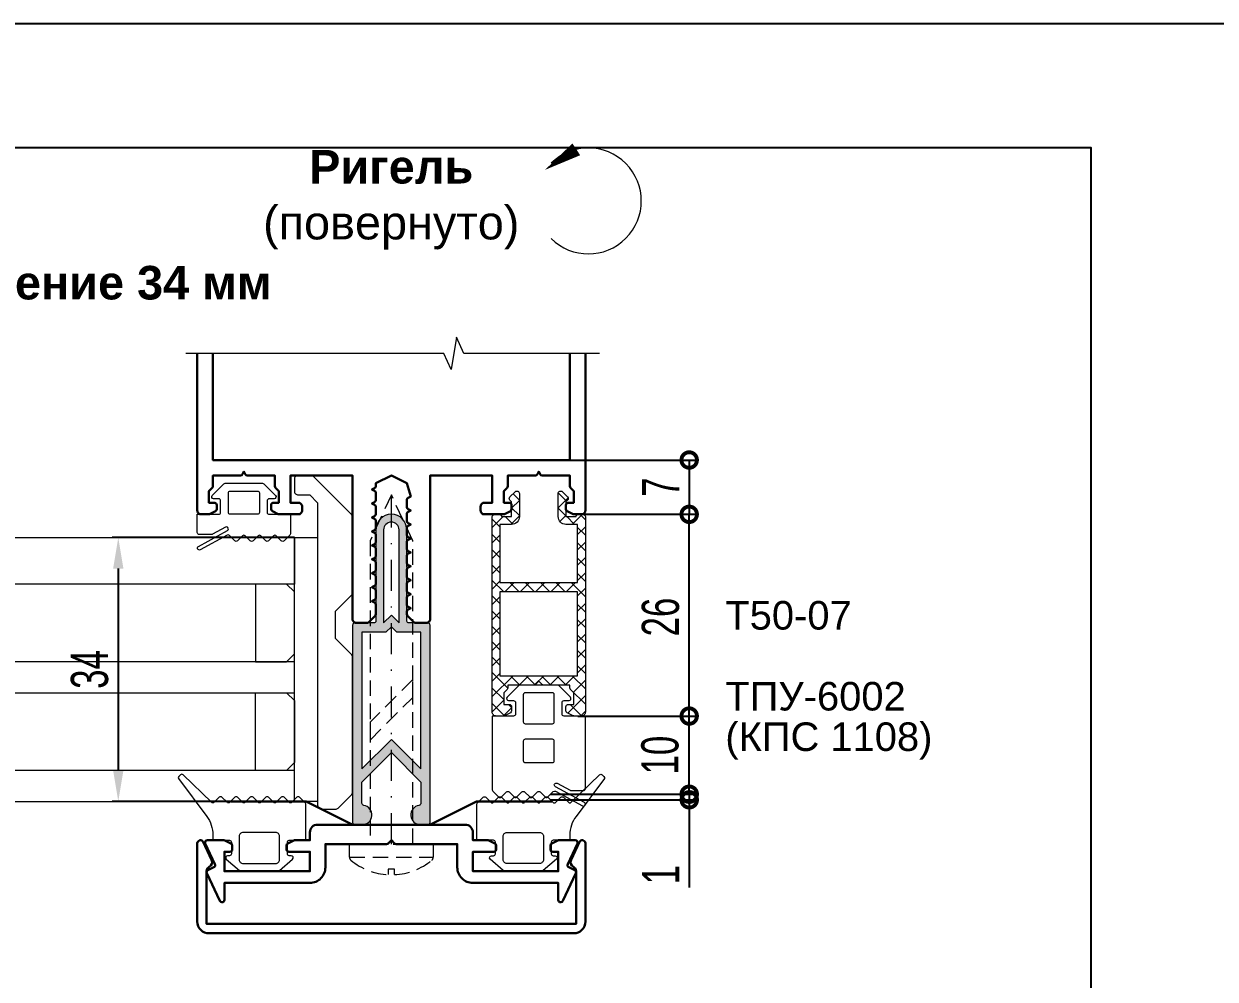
# Model space of a CAD drawing. Extents: x -37 to 8820, y -336 to 478.
# Drawn here: x 5774.1 to 5870, y 220 to 297 of the extents above; entities that cross this region are included whole.
import ezdxf

# ---------------------------------------------------------------- set-up
doc = ezdxf.new("R2010")
doc.units = 0
doc.header["$LTSCALE"] = 5
doc.linetypes.add('DASHDOT', pattern=[1, 0.5, -0.25, 0, -0.25])
doc.linetypes.add('HIDDEN', pattern=[0.375, 0.25, -0.125])
doc.layers.get('0').update_dxf_attribs({"linetype": 'CONTINUOUS', "lineweight": 30})
doc.layers.get('DEFPOINTS').update_dxf_attribs({"linetype": 'CONTINUOUS'})
for name, color, linetype, lineweight in [('1', 6, 'DASHDOT', 13), ('2', 3, 'HIDDEN', 13), ('Dimentions', 5, 'CONTINUOUS', 15), ('Glass', 5, 'CONTINUOUS', 20), ('Ал подклад', 7, 'CONTINUOUS', 20), ('Герлен', 7, 'CONTINUOUS', 60), ('Зигзаг', 1, 'CONTINUOUS', 15), ('Подкладки', 1, 'CONTINUOUS', 20), ('Текстовый', 7, 'CONTINUOUS', 9), ('Уплотнители', 1, 'CONTINUOUS', 20), ('Штриховка', 1, 'CONTINUOUS', 5)]:
    doc.layers.add(name, color=color, linetype=linetype, lineweight=lineweight)
doc.layers.add('Скрытые', color=14, linetype='CONTINUOUS', plot=False)
doc.styles.add('3', font='RUSS.SHX', dxfattribs={"width": 0.7, "height": 3})
doc.styles.add('Каталожный', font='arial.ttf', dxfattribs={"height": 2.5})
doc.dimstyles.new('MX1_6', dxfattribs={"dimtxt": 3, "dimasz": 2.5, "dimexe": 0.5, "dimexo": 0, "dimgap": 0.8, "dimtad": 1, "dimlfac": 1.6, "dimdsep": 46, "dimtxsty": '3', "dimcen": 0, "dimclrd": 256, "dimclre": 256, "dimclrt": 256, "dimaunit": 1, "dimadec": 0, "dimazin": 0, "dimtfac": 1, "dimtmove": 0, "dimatfit": 1, "dimfxl": 1, "dimtvp": 1, "dimtolj": 1, "dimtzin": 0, "dimarcsym": 0})

# ---------------------------------------------------------------- blocks, each defined once
blk = doc.blocks.new('*D124')
at = {"layer": 'DEFPOINTS', "color": 0, "linetype": 'Continuous', "transparency": 16777216}
for p in [(5795.841, 255.616), (5781.662, 234.363), (5795.841, 234.363)]:
    blk.add_point(p, dxfattribs=at)
at = {"layer": 'Dimentions', "linetype": 'Continuous', "lineweight": -2, "transparency": 16777216}
for p, q in [((5795.841, 255.616), (5781.162, 255.616)), ((5781.662, 253.116), (5781.662, 236.863)), ((5795.841, 234.363), (5781.162, 234.363))]:
    blk.add_line(p, q, dxfattribs=at)
at = {"layer": 'Dimentions', "linetype": 'Continuous', "transparency": 16777216}
for points in [[(5781.246, 253.116), (5782.079, 253.116), (5781.662, 255.616)], [(5781.246, 236.863), (5782.079, 236.863), (5781.662, 234.363)]]:
    blk.add_solid(points, dxfattribs=at)
at = {"layer": 'Dimentions', "linetype": 'Continuous', "transparency": 16777216, "insert": (5779.362, 244.99), "char_height": 3, "attachment_point": 5, "rotation": 90, "style": '3'}
blk.add_mtext('\\A1;34', dxfattribs=at)
blk = doc.blocks.new('_DotSmall')
at = {"color": 0, "linetype": 'ByBlock', "const_width": 0.5}
blk.add_lwpolyline([(-0.0625, 0, 1), (0.0625, 0, 1)], format="xyb", close=True, dxfattribs=at)
blk = doc.blocks.new('*D126')
at = {"layer": 'DEFPOINTS', "color": 0, "linetype": 'Continuous', "transparency": 16777216}
for p in [(5818.966, 257.488), (5827.641, 257.488), (5818.676, 241.238)]:
    blk.add_point(p, dxfattribs=at)
at = {"layer": 'Dimentions', "linetype": 'Continuous', "lineweight": -2, "transparency": 16777216}
for p, q in [((5818.966, 257.488), (5828.141, 257.488)), ((5827.641, 241.238), (5827.641, 257.488)), ((5818.676, 241.238), (5828.141, 241.238))]:
    blk.add_line(p, q, dxfattribs=at)
at = {"layer": 'Dimentions', "linetype": 'Continuous', "lineweight": -2, "transparency": 16777216, "xscale": 2.5, "yscale": 2.5, "zscale": 2.5}
for p, rotation in [((5827.641, 257.488), 90), ((5827.641, 241.238), 270)]:
    blk.add_blockref('_DotSmall', p, dxfattribs=dict(at, rotation=rotation))
at = {"layer": 'Dimentions', "linetype": 'Continuous', "transparency": 16777216, "insert": (5825.341, 249.213), "char_height": 3, "attachment_point": 5, "rotation": 90, "style": '3'}
blk.add_mtext('\\A1;26', dxfattribs=at)
blk = doc.blocks.new('*D127')
at = {"layer": 'DEFPOINTS', "color": 0, "linetype": 'Continuous', "transparency": 16777216}
for p in [(5818.029, 261.863), (5818.966, 257.488), (5827.641, 257.488)]:
    blk.add_point(p, dxfattribs=at)
at = {"layer": 'Dimentions', "linetype": 'Continuous', "lineweight": -2, "transparency": 16777216}
for p, q in [((5818.029, 261.863), (5828.141, 261.863)), ((5827.641, 261.863), (5827.641, 257.488)), ((5818.966, 257.488), (5828.141, 257.488))]:
    blk.add_line(p, q, dxfattribs=at)
at = {"layer": 'Dimentions', "linetype": 'Continuous', "lineweight": -2, "transparency": 16777216, "xscale": 2.5, "yscale": 2.5, "zscale": 2.5}
for p, rotation in [((5827.641, 261.863), 90), ((5827.641, 257.488), 270)]:
    blk.add_blockref('_DotSmall', p, dxfattribs=dict(at, rotation=rotation))
at = {"layer": 'Dimentions', "linetype": 'Continuous', "transparency": 16777216, "insert": (5825.341, 259.676), "char_height": 3, "attachment_point": 5, "rotation": 90, "style": '3'}
blk.add_mtext('\\A1;7', dxfattribs=at)
blk = doc.blocks.new('*D940')
at = {"layer": 'DEFPOINTS', "color": 0, "linetype": 'Continuous', "transparency": 16777216}
for p in [(5818.966, 241.238), (5827.641, 241.238), (5816.48, 234.941)]:
    blk.add_point(p, dxfattribs=at)
at = {"layer": 'Dimentions', "linetype": 'Continuous', "lineweight": -2, "transparency": 16777216}
for p, q in [((5818.966, 241.238), (5828.141, 241.238)), ((5827.641, 234.941), (5827.641, 241.238)), ((5816.48, 234.941), (5828.141, 234.941))]:
    blk.add_line(p, q, dxfattribs=at)
at = {"layer": 'Dimentions', "linetype": 'Continuous', "lineweight": -2, "transparency": 16777216, "xscale": 2.5, "yscale": 2.5, "zscale": 2.5}
for p, rotation in [((5827.641, 241.238), 90), ((5827.641, 234.941), 270)]:
    blk.add_blockref('_DotSmall', p, dxfattribs=dict(at, rotation=rotation))
at = {"layer": 'Dimentions', "linetype": 'Continuous', "transparency": 16777216, "insert": (5825.298, 238.091), "char_height": 3, "attachment_point": 5, "rotation": 90, "style": '3'}
blk.add_mtext('\\A1;10', dxfattribs=at)
blk = doc.blocks.new('*D941')
at = {"layer": 'DEFPOINTS', "color": 0, "linetype": 'Continuous', "transparency": 16777216}
for p in [(5816.466, 234.491), (5816.48, 234.941), (5827.645, 234.491)]:
    blk.add_point(p, dxfattribs=at)
at = {"layer": 'Dimentions', "linetype": 'Continuous', "lineweight": -2, "transparency": 16777216}
for p, q in [((5827.645, 234.941), (5827.645, 237.441)), ((5816.466, 234.491), (5828.145, 234.491)), ((5816.48, 234.941), (5828.145, 234.941)), ((5827.645, 234.941), (5827.645, 234.491)), ((5827.645, 234.491), (5827.645, 227.441))]:
    blk.add_line(p, q, dxfattribs=at)
at = {"layer": 'Dimentions', "linetype": 'Continuous', "lineweight": -2, "transparency": 16777216, "xscale": 2.5, "yscale": 2.5, "zscale": 2.5}
for p, rotation in [((5827.645, 234.941), 270), ((5827.645, 234.491), 90)]:
    blk.add_blockref('_DotSmall', p, dxfattribs=dict(at, rotation=rotation))
at = {"layer": 'Dimentions', "linetype": 'Continuous', "transparency": 16777216, "insert": (5825.345, 228.466), "char_height": 3, "attachment_point": 5, "rotation": 90, "style": '3'}
blk.add_mtext('\\A1;1', dxfattribs=at)

msp = doc.modelspace()

# ---------------------------------------------------------------- hatches: boundary and pattern name
at = {"layer": 'Штриховка', "lineweight": 5}
h = msp.add_hatch(dxfattribs=at)
h.set_pattern_fill('ANSI37', color=256, scale=7, style=0)
h.set_pattern_definition([(45, (8186.1472, 7381.3054), (-0.61871843, 0.61871843), []), (135, (8186.1472, 7381.3054), (-0.61871843, -0.61871843), [])])
h.paths.add_polyline_path([(5818.6539, 251.2385), (5812.4039, 251.2385), (5812.4039, 244.4885), (5818.6539, 244.4885)], flags=16)
edge = h.paths.add_edge_path()
edge.add_line((5818.6539, 251.9885), (5818.6539, 256.676))
edge.add_line((5818.6539, 256.676), (5817.7164, 256.676))
edge.add_arc((5817.7164, 257.301), 0.625, 180, 270, ccw=False)
edge.add_line((5817.0914, 257.301), (5817.0914, 259.1652))
edge.add_arc((5817.2896, 259.1652), 0.1982, 45, 180, ccw=False)
edge.add_line((5817.4298, 259.3054), (5817.849, 258.8862))
edge.add_arc((5817.7164, 258.7536), 0.1875, -45, 45, ccw=False)
edge.add_line((5817.849, 258.6211), (5817.7164, 258.4885))
edge.add_line((5817.7164, 258.4885), (5817.7164, 257.301))
edge.add_line((5817.7164, 257.301), (5818.5289, 257.301))
edge.add_arc((5818.7164, 257.301), 0.1875, 90, 180, ccw=False)
edge.add_line((5818.7164, 257.4885), (5819.0914, 257.4885))
edge.add_arc((5819.0914, 257.301), 0.1875, 0, 90, ccw=False)
edge.add_line((5819.2789, 257.301), (5819.2789, 241.551))
edge.add_arc((5818.9664, 241.551), 0.3125, -90, 0, ccw=False)
edge.add_line((5818.9664, 241.2385), (5818.3857, 241.2385))
edge.add_arc((5818.3857, 241.426), 0.1875, 243.434949, 270, ccw=False)
edge.add_line((5818.3018, 241.2583), (5817.82, 241.4991))
edge.add_arc((5817.9039, 241.6669), 0.1875, 180, 243.434949, ccw=False)
edge.add_line((5817.7164, 241.6669), (5817.7164, 241.9885))
edge.add_arc((5817.9039, 241.9885), 0.1875, 90, 180, ccw=False)
edge.add_line((5817.9039, 242.176), (5818.3414, 242.176))
edge.add_line((5818.3414, 242.176), (5818.3414, 243.1135))
edge.add_line((5818.3414, 243.1135), (5818.0838, 243.3711))
edge.add_arc((5818.2164, 243.5036), 0.1875, 180, 225, ccw=False)
edge.add_line((5818.0289, 243.5036), (5818.0289, 243.7385))
edge.add_line((5818.0289, 243.7385), (5815.9191, 243.7385))
edge.add_arc((5815.9191, 243.926), 0.1875, 225, 270, ccw=False)
edge.add_line((5815.7865, 243.7934), (5815.5289, 244.051))
edge.add_line((5815.5289, 244.051), (5815.2713, 243.7934))
edge.add_arc((5815.1387, 243.926), 0.1875, 270, 315, ccw=False)
edge.add_line((5815.1387, 243.7385), (5813.0289, 243.7385))
edge.add_line((5813.0289, 243.7385), (5813.0289, 243.5036))
edge.add_arc((5812.8414, 243.5036), 0.1875, -45, 0, ccw=False)
edge.add_line((5812.974, 243.3711), (5812.7164, 243.1135))
edge.add_line((5812.7164, 243.1135), (5812.7164, 242.176))
edge.add_line((5812.7164, 242.176), (5813.1539, 242.176))
edge.add_arc((5813.1539, 241.9885), 0.1875, 0, 90, ccw=False)
edge.add_line((5813.3414, 241.9885), (5813.3414, 241.6669))
edge.add_arc((5813.1539, 241.6669), 0.1875, -63.434949, 0, ccw=False)
edge.add_line((5813.2377, 241.4991), (5812.756, 241.2583))
edge.add_arc((5812.6721, 241.426), 0.1875, 270, 296.565051, ccw=False)
edge.add_line((5812.6721, 241.2385), (5812.0914, 241.2385))
edge.add_arc((5812.0914, 241.551), 0.3125, 180, 270, ccw=False)
edge.add_line((5811.7789, 241.551), (5811.7789, 257.301))
edge.add_arc((5811.9664, 257.301), 0.1875, 90, 180, ccw=False)
edge.add_line((5811.9664, 257.4885), (5812.3414, 257.4885))
edge.add_arc((5812.3414, 257.301), 0.1875, 0, 90, ccw=False)
edge.add_line((5812.5289, 257.301), (5813.3414, 257.301))
edge.add_line((5813.3414, 257.301), (5813.3414, 258.4885))
edge.add_line((5813.3414, 258.4885), (5813.2088, 258.6211))
edge.add_arc((5813.3414, 258.7536), 0.1875, 135, 225, ccw=False)
edge.add_line((5813.2088, 258.8862), (5813.628, 259.3054))
edge.add_arc((5813.7682, 259.1652), 0.1982, 0, 135, ccw=False)
edge.add_line((5813.9664, 259.1652), (5813.9664, 257.301))
edge.add_arc((5813.3414, 257.301), 0.625, -90, 0, ccw=False)
edge.add_line((5813.3414, 256.676), (5812.4039, 256.676))
edge.add_line((5812.4039, 256.676), (5812.4039, 251.9885))
edge.add_line((5812.4039, 251.9885), (5818.6539, 251.9885))
at = {"layer": 'Штриховка'}
h = msp.add_hatch(color=256, dxfattribs=at)
h.paths.add_polyline_path([(5801.2789, 234.2258), (5801.2789, 235.926), (5802.1539, 236.801), (5802.1539, 237.8616), (5801.2789, 236.9866), (5801.2789, 247.9885), (5802.1539, 247.9885), (5802.1539, 248.7385), (5800.7164, 248.7385, 0.4142136), (5800.5289, 248.551), (5800.5289, 232.676, 0.4142136), (5800.7164, 232.4885), (5801.3101, 232.4885, 0.9221128), (5801.4361, 234.0407, -0.3675232)])
h.paths.add_polyline_path([(5805.1539, 248.7385), (5805.1539, 247.9885), (5806.0289, 247.9885), (5806.0289, 236.9866), (5805.1539, 237.8616), (5805.1539, 236.801), (5806.0289, 235.926), (5806.0289, 234.2258, -0.3675232), (5805.8716, 234.0407, 0.9221128), (5805.9976, 232.4885), (5806.5914, 232.4885, 0.4142136), (5806.7789, 232.676), (5806.7789, 248.551, 0.4142136), (5806.5914, 248.7385)])
h.paths.add_polyline_path([(5803.6539, 239.3616), (5803.6539, 238.301), (5805.1539, 236.801), (5805.1539, 237.8616)])
h.paths.add_polyline_path([(5802.1539, 237.8616), (5802.1539, 236.801), (5803.6539, 238.301), (5803.6539, 239.3616)])
h.paths.add_polyline_path([(5802.7402, 257.0915), (5802.4131, 256.3901, 0.0304189), (5802.4039, 256.2385), (5802.4039, 253.2385), (5802.4039, 253.0106, -0.0283601), (5802.4027, 252.9894, 0.0024178), (5802.4039, 252.9885), (5802.4039, 248.8947, -0.4142136), (5802.2476, 248.7385), (5802.1539, 248.7385), (5802.1539, 247.9885), (5803.2145, 247.9885), (5803.6539, 248.4278), (5803.6539, 249.3635), (5803.0289, 248.7385), (5803.0289, 256.2385, -0.4142136), (5803.6539, 256.8635), (5803.6539, 257.4885, 0.2078608)])
h.paths.add_polyline_path([(5803.6539, 257.4885), (5803.6539, 256.8635, -0.4142136), (5804.2789, 256.2385), (5804.2789, 248.7385), (5803.6539, 249.3635), (5803.6539, 248.4278), (5804.0932, 247.9885), (5805.1539, 247.9885), (5805.1539, 248.7385), (5805.0601, 248.7385, -0.4142136), (5804.9039, 248.8947), (5804.9039, 252.9885), (5804.9039, 253.0288, -0.1989758), (5804.9588, 253.1615, 0.1550132), (5804.9039, 253.2385), (5804.9039, 256.2385, 0.0304189), (5804.8947, 256.3901), (5804.5676, 257.0915, 0.2078608)])

# ---------------------------------------------------------------- linework, layer by layer
msp.add_lwpolyline([(5819.2789, 270.4442), (5819.2789, 257.801, -0.4142136), (5818.9664, 257.4885), (5818.3857, 257.4885, -0.1164338), (5818.3018, 257.5083), (5817.82, 257.7491, -0.284079), (5817.7164, 257.9169), (5817.7164, 258.2385, -0.4142136), (5817.9039, 258.426), (5818.3414, 258.426), (5818.3414, 259.3635), (5818.0838, 259.6211, -0.1989124), (5818.0289, 259.7536), (5818.0289, 260.6135), (5815.801, 260.6135, -0.284079), (5815.6333, 260.7171), (5815.5289, 260.926), (5815.4245, 260.7171, -0.284079), (5815.2568, 260.6135), (5813.0289, 260.6135), (5813.0289, 259.7536, -0.1989124), (5812.974, 259.6211), (5812.7164, 259.3635), (5812.7164, 258.426), (5813.1539, 258.426, -0.4142136), (5813.3414, 258.2385), (5813.3414, 257.9169, -0.284079), (5813.2377, 257.7491), (5812.756, 257.5083, -0.1164338), (5812.6721, 257.4885), (5811.1539, 257.4885, -0.4142136), (5810.8414, 257.801), (5810.8414, 258.1135, -0.4142136), (5811.1539, 258.426), (5811.7789, 258.426), (5811.7789, 260.6135), (5806.7789, 260.6135), (5806.7789, 249.051, -0.4142136), (5806.4664, 248.7385), (5805.6066, 248.7385, -0.1989124), (5805.474, 248.7934), (5804.9588, 249.3086, -0.1989124), (5804.9039, 249.4411), (5804.9039, 249.6538, -0.284079), (5805.0075, 249.8215), (5805.2164, 249.926), (5805.0075, 250.0304, -0.284079), (5804.9039, 250.1981), (5804.9039, 250.7788, -0.284079), (5805.0075, 250.9465), (5805.2164, 251.051), (5805.0075, 251.1554, -0.284079), (5804.9039, 251.3231), (5804.9039, 251.9038, -0.284079), (5805.0075, 252.0715), (5805.2164, 252.176), (5805.0075, 252.2804, -0.284079), (5804.9039, 252.4481), (5804.9039, 253.0288, -0.284079), (5805.0075, 253.1965), (5805.2164, 253.301), (5805.0075, 253.4054, -0.284079), (5804.9039, 253.5731), (5804.9039, 254.1538, -0.284079), (5805.0075, 254.3215), (5805.2164, 254.426), (5805.0075, 254.5304, -0.284079), (5804.9039, 254.6981), (5804.9039, 255.2788, -0.284079), (5805.0075, 255.4465), (5805.2164, 255.551), (5805.0075, 255.6554, -0.284079), (5804.9039, 255.8231), (5804.9039, 256.4038, -0.284079), (5805.0075, 256.5715), (5805.2164, 256.676), (5805.0075, 256.7804, -0.284079), (5804.9039, 256.9481), (5804.9039, 257.5288, -0.284079), (5805.0075, 257.6965), (5805.2164, 257.801), (5805.0075, 257.9054, -0.284079), (5804.9039, 258.0731), (5804.9039, 258.6538, -0.284079), (5805.0075, 258.8215), (5805.2164, 258.926), (5804.9039, 259.9885), (5803.6539, 260.6135), (5802.4039, 259.9885), (5802.4039, 259.7606, -0.284079), (5802.3002, 259.5929), (5802.0914, 259.4885), (5802.3002, 259.384, -0.284079), (5802.4039, 259.2163), (5802.4039, 258.6356, -0.284079), (5802.3002, 258.4679), (5802.0914, 258.3635), (5802.3002, 258.259, -0.284079), (5802.4039, 258.0913), (5802.4039, 257.5106, -0.284079), (5802.3002, 257.3429), (5802.0914, 257.2385), (5802.3002, 257.134, -0.284079), (5802.4039, 256.9663), (5802.4039, 256.3856, -0.284079), (5802.3002, 256.2179), (5802.0914, 256.1135), (5802.3002, 256.009, -0.284079), (5802.4039, 255.8413), (5802.4039, 255.2606, -0.284079), (5802.3002, 255.0929), (5802.0914, 254.9885), (5802.3002, 254.884, -0.284079), (5802.4039, 254.7163), (5802.4039, 254.1356, -0.284079), (5802.3002, 253.9679), (5802.0914, 253.8635), (5802.3002, 253.759, -0.284079), (5802.4039, 253.5913), (5802.4039, 253.0106, -0.284079), (5802.3002, 252.8429), (5802.0914, 252.7385), (5802.3002, 252.634, -0.284079), (5802.4039, 252.4663), (5802.4039, 251.8856, -0.284079), (5802.3002, 251.7179), (5802.0914, 251.6135), (5802.3002, 251.509, -0.284079), (5802.4039, 251.3413), (5802.4039, 250.7606, -0.284079), (5802.3002, 250.5929), (5802.0914, 250.4885), (5802.3002, 250.384, -0.284079), (5802.4039, 250.2163), (5802.4039, 249.4411, -0.1989124), (5802.349, 249.3086), (5801.8338, 248.7934, -0.1989124), (5801.7012, 248.7385), (5800.8414, 248.7385, -0.4142136), (5800.5289, 249.051), (5800.5289, 260.6135), (5795.5289, 260.6135), (5795.5289, 258.426), (5796.1539, 258.426, -0.4142136), (5796.4664, 258.1135), (5796.4664, 257.801, -0.4142136), (5796.1539, 257.4885), (5794.6357, 257.4885, -0.1164338), (5794.5518, 257.5083), (5794.07, 257.7491, -0.284079), (5793.9664, 257.9169), (5793.9664, 258.2385, -0.4142136), (5794.1539, 258.426), (5794.5914, 258.426), (5794.5914, 259.3635), (5794.3338, 259.6211, -0.1989124), (5794.2789, 259.7536), (5794.2789, 260.6135), (5792.051, 260.6135, -0.284079), (5791.8833, 260.7171), (5791.7789, 260.926), (5791.6745, 260.7171, -0.284079), (5791.5068, 260.6135), (5789.2789, 260.6135), (5789.2789, 259.7536, -0.1989124), (5789.224, 259.6211), (5788.9664, 259.3635), (5788.9664, 258.426), (5789.4039, 258.426, -0.4142136), (5789.5914, 258.2385), (5789.5914, 257.9169, -0.284079), (5789.4877, 257.7491), (5789.006, 257.5083, -0.1164338), (5788.9221, 257.4885), (5788.3414, 257.4885, -0.4142136), (5788.0289, 257.801), (5788.0289, 270.4442)], format="xyb")
msp.add_lwpolyline([(5818.0289, 270.4442), (5818.0289, 261.8635), (5789.2789, 261.8635), (5789.2789, 270.4442)])
for points in [[(5788.7965, 228.5845, -0.4142136), (5788.8871, 228.8337), (5789.359, 229.0537, 0.4142136), (5789.4496, 229.3029), (5788.6715, 230.9717, -0.5486188), (5788.8414, 231.2385), (5790.1721, 231.2385, -0.1164338), (5790.256, 231.2187), (5790.7377, 230.9778, -0.284079), (5790.8414, 230.8101), (5790.8414, 230.4885, -0.4142136), (5790.6539, 230.301), (5790.2164, 230.301), (5790.2164, 228.7385), (5797.0914, 228.7385), (5797.0914, 230.301), (5795.4039, 230.301, -0.4142136), (5795.2164, 230.4885), (5795.2164, 230.8101, -0.284079), (5795.32, 230.9778), (5795.8018, 231.2187, -0.1164338), (5795.8857, 231.2385), (5797.0914, 231.2385), (5797.0914, 231.8635, -0.4142136), (5797.7164, 232.4885), (5809.5914, 232.4885, -0.4142136), (5810.2164, 231.8635), (5810.2164, 231.2385), (5811.4221, 231.2385, -0.1164338), (5811.506, 231.2187), (5811.9877, 230.9778, -0.284079), (5812.0914, 230.8101), (5812.0914, 230.4885, -0.4142136), (5811.9039, 230.301), (5810.2164, 230.301), (5810.2164, 228.7385), (5817.0914, 228.7385), (5817.0914, 230.301), (5816.6539, 230.301, -0.4142136), (5816.4664, 230.4885), (5816.4664, 230.8101, -0.284079), (5816.57, 230.9778), (5817.0518, 231.2187, -0.1164338), (5817.1357, 231.2385), (5818.4664, 231.2385, -0.5486188), (5818.6363, 230.9717), (5817.8581, 229.3029, 0.4142136), (5817.9488, 229.0537), (5818.4206, 228.8337, -0.4142136), (5818.5113, 228.5845), (5817.4678, 226.3467, -0.2914734), (5817.2979, 226.2385), (5817.2789, 226.2385, -0.4142136), (5817.0914, 226.426), (5817.0914, 227.801), (5810.2164, 227.801, -0.4142136), (5808.9664, 229.051), (5808.9664, 230.926), (5804.0441, 230.926, -0.1989124), (5803.9115, 230.9809), (5803.6539, 231.2385), (5803.3963, 230.9809, -0.1989124), (5803.2637, 230.926), (5798.3414, 230.926), (5798.3414, 229.051, -0.4142136), (5797.0914, 227.801), (5790.2164, 227.801), (5790.2164, 226.426, -0.4142136), (5790.0289, 226.2385), (5790.0099, 226.2385, -0.2914734), (5789.84, 226.3467)], [(5818.3414, 223.7385), (5788.9664, 223.7385, -0.4142136), (5788.0289, 224.676), (5788.0289, 230.9885, -0.8025849), (5788.5055, 231.0941), (5789.1754, 229.6575, -0.4015594), (5788.9808, 229.0844, 0.2797393), (5788.7789, 228.7518), (5788.7789, 224.4885), (5818.5289, 224.4885), (5818.5289, 228.7518, 0.2797393), (5818.327, 229.0844, -0.4015594), (5818.1324, 229.6575), (5818.8023, 231.0941, -0.8025849), (5819.2789, 230.9885), (5819.2789, 224.676, -0.4142136)]]:
    msp.add_lwpolyline(points, format="xyb", close=True)
at = {"layer": '1'}
msp.add_line((5803.6539, 230.926), (5803.6539, 259.051), dxfattribs=at)
at = {"layer": '2'}
msp.add_line((5800.2789, 229.8699), (5807.0289, 229.8699), dxfattribs=at)
for points in [[(5805.3726, 230.926), (5805.3726, 255.3651), (5803.6539, 259.051), (5801.9351, 255.3651), (5801.9351, 230.926)], [(5801.9351, 239.3044), (5805.3726, 242.7419), (5805.3726, 244.1742), (5801.9351, 240.7367)]]:
    msp.add_lwpolyline(points, close=True, dxfattribs=at)
msp.add_lwpolyline([(5803.4083, 228.4631, -0.1618489), (5800.3925, 229.6289, -0.2238875), (5800.2789, 229.8699), (5800.2789, 230.926), (5807.0289, 230.926), (5807.0289, 229.8699, -0.2238875), (5806.9153, 229.6289, -0.1618489), (5803.8995, 228.4631), (5803.8995, 228.9008), (5803.4083, 228.9008)], format="xyb", close=True, dxfattribs=at)
at = {"layer": 'Dimentions'}
msp.add_lwpolyline([(5816.0181, 285.2285, 0, 1.1333, 0), (5818.5501, 286.8888, 0, 0, 0), (5818.5501, 286.8888, 0, 0, 0)], format="xyseb", dxfattribs=at)
at = {"layer": 'Dimentions', "color": 1}
msp.add_arc((5819.518, 282.7336), 4.2664, 225.237215, 134.762785, dxfattribs=at)
at = {"layer": 'Glass'}
for points in [[(5795.8414, 251.8635), (5757.0865, 251.8635), (5757.0865, 255.6135), (5795.8414, 255.6135)], [(5795.8414, 246.2385), (5795.8414, 251.2385), (5795.2164, 251.8635), (5792.7164, 251.8635), (5792.7164, 245.6135), (5795.2164, 245.6135)], [(5795.8414, 245.6135), (5757.0865, 245.6135), (5757.0865, 243.1135), (5795.8414, 243.1135)], [(5795.8414, 242.4885), (5795.8414, 237.4885), (5795.2164, 236.8635), (5792.7164, 236.8635), (5792.7164, 243.1135), (5795.2164, 243.1135)], [(5795.8414, 236.8635), (5757.0865, 236.8635), (5757.0865, 234.3635), (5795.8414, 234.3635)]]:
    msp.add_lwpolyline(points, close=True, dxfattribs=at)
at = {"layer": 'Ал подклад'}
msp.add_lwpolyline([(5800.5289, 251.1859), (5800.5289, 257.2518, 0.1989124), (5800.4374, 257.4728), (5797.3882, 260.5219, 0.1989124), (5797.1672, 260.6135), (5796.1539, 260.6135, 0.4142136), (5795.8414, 260.301), (5795.8414, 259.3635, 0.4142136), (5796.1539, 259.051), (5797.0914, 259.051), (5797.7164, 258.426), (5797.7164, 234.051, 0.4142136), (5798.0289, 233.7385), (5799.1494, 233.7385, 0.1989124), (5799.3704, 233.83), (5800.4374, 234.8969, 0.1989124), (5800.5289, 235.1179), (5800.5289, 245.9796, 0.1989124), (5800.4374, 246.2006), (5799.1494, 247.4885), (5799.1494, 249.677), (5800.4374, 250.9649, 0.1989124)], format="xyb", close=True, dxfattribs=at)
at = {"layer": 'Герлен', "ltscale": 2, "const_width": 0.1875}
msp.add_lwpolyline([(5790.7164, 234.3635), (5796.7789, 234.3635), (5800.5289, 232.4885), (5806.7789, 232.4885), (5810.5289, 234.3635), (5816.5914, 234.3635)], dxfattribs=at)
at = {"layer": 'Зигзаг'}
msp.add_lwpolyline([(5820.4111, 270.4442), (5809.4807, 270.4442), (5808.8999, 271.7621), (5808.4642, 269.1494), (5807.8817, 270.4442), (5787.1113, 270.4442)], dxfattribs=at)
at = {"layer": 'Подкладки'}
msp.add_lwpolyline([(5797.7164, 234.3663), (5795.8414, 234.3663), (5795.8414, 255.6163), (5797.7164, 255.6163)], close=True, dxfattribs=at)
at = {"layer": 'Скрытые', "linetype": 'Continuous'}
for points in [[(5880, 297), (5670, 297), (5670, 0), (5880, 0)], [(5860, 10), (5860, 287), (5695, 287), (5695, 10)]]:
    msp.add_lwpolyline(points, close=True, dxfattribs=at)
at = {"layer": 'Уплотнители'}
for points in [[(5790.2981, 256.4493), (5789.2531, 255.8824, -0.1249127), (5789.1786, 255.8635), (5788.1851, 255.8635, -0.4142136), (5788.0289, 256.0197), (5788.0289, 257.4885), (5789.7476, 257.4885, 0.4142136), (5789.9039, 257.6447), (5789.9039, 258.5822, 0.4142136), (5789.7476, 258.7385), (5789.3414, 258.7385, -0.6685867), (5789.231, 259.0053), (5790.1706, 259.9428, -0.1986192), (5790.281, 259.9885), (5793.2768, 259.9885, -0.1986192), (5793.3871, 259.9428), (5794.3267, 259.0053, -0.6685867), (5794.2164, 258.7385), (5793.8101, 258.7385, 0.4142136), (5793.6539, 258.5822), (5793.6539, 257.6447, 0.4142136), (5793.8101, 257.4885), (5795.5289, 257.4885), (5795.5289, 255.9282, -0.1989124), (5795.4831, 255.8177), (5795.0144, 255.349, -0.4142136), (5794.7934, 255.349), (5794.3894, 255.753, 0.4142136), (5794.1684, 255.753), (5793.7644, 255.349, -0.4142136), (5793.5434, 255.349), (5793.1394, 255.753, 0.4142136), (5792.9184, 255.753), (5792.5144, 255.349, -0.4142136), (5792.2934, 255.349), (5791.8894, 255.753, 0.4142136), (5791.6684, 255.753), (5791.2644, 255.349, -0.4142136), (5791.0434, 255.349), (5790.6114, 255.781, 0.3320761), (5790.4264, 255.8079), (5788.2596, 254.6324, -1), (5788.1106, 254.9071), (5790.4471, 256.1747, 1)], [(5790.6851, 259.3635), (5792.8726, 259.3635, -0.4142136), (5793.0289, 259.2072), (5793.0289, 257.6447, -0.4142136), (5792.8726, 257.4885), (5790.6851, 257.4885, -0.4142136), (5790.5289, 257.6447), (5790.5289, 259.2072, -0.4142136)], [(5818.6539, 251.9885), (5818.6539, 256.676), (5817.7164, 256.676, -0.4142136), (5817.0914, 257.301), (5817.0914, 259.1652, -0.6681786), (5817.4298, 259.3054), (5817.849, 258.8862, -0.4142136), (5817.849, 258.6211), (5817.7164, 258.4885), (5817.7164, 257.301), (5818.5289, 257.301, -0.4142136), (5818.7164, 257.4885), (5819.0914, 257.4885, -0.4142136), (5819.2789, 257.301), (5819.2789, 241.551, -0.4142136), (5818.9664, 241.2385), (5818.3857, 241.2385, -0.1164338), (5818.3018, 241.2583), (5817.82, 241.4991, -0.284079), (5817.7164, 241.6669), (5817.7164, 241.9885, -0.4142136), (5817.9039, 242.176), (5818.3414, 242.176), (5818.3414, 243.1135), (5818.0838, 243.3711, -0.1989124), (5818.0289, 243.5036), (5818.0289, 243.7385), (5815.9191, 243.7385, -0.1989124), (5815.7865, 243.7934), (5815.5289, 244.051), (5815.2713, 243.7934, -0.1989124), (5815.1387, 243.7385), (5813.0289, 243.7385), (5813.0289, 243.5036, -0.1989124), (5812.974, 243.3711), (5812.7164, 243.1135), (5812.7164, 242.176), (5813.1539, 242.176, -0.4142136), (5813.3414, 241.9885), (5813.3414, 241.6669, -0.284079), (5813.2377, 241.4991), (5812.756, 241.2583, -0.1164338), (5812.6721, 241.2385), (5812.0914, 241.2385, -0.4142136), (5811.7789, 241.551), (5811.7789, 257.301, -0.4142136), (5811.9664, 257.4885), (5812.3414, 257.4885, -0.4142136), (5812.5289, 257.301), (5813.3414, 257.301), (5813.3414, 258.4885), (5813.2088, 258.6211, -0.4142136), (5813.2088, 258.8862), (5813.628, 259.3054, -0.6681786), (5813.9664, 259.1652), (5813.9664, 257.301, -0.4142136), (5813.3414, 256.676), (5812.4039, 256.676), (5812.4039, 251.9885)], [(5806.5914, 248.7385), (5805.0601, 248.7385, -0.4142136), (5804.9039, 248.8947), (5804.9039, 252.9885, 0.5), (5804.9039, 253.2385), (5804.9039, 256.2385, 1), (5802.4039, 256.2385), (5802.4039, 253.2385, 0.5), (5802.4039, 252.9885), (5802.4039, 248.8947, -0.4142136), (5802.2476, 248.7385), (5800.7164, 248.7385, 0.4142136), (5800.5289, 248.551), (5800.5289, 232.676, 0.4142136), (5800.7164, 232.4885), (5801.3101, 232.4885, 0.9221128), (5801.4361, 234.0407, -0.3675232), (5801.2789, 234.2258), (5801.2789, 235.926), (5803.6539, 238.301), (5806.0289, 235.926), (5806.0289, 234.2258, -0.3675232), (5805.8716, 234.0407, 0.9221128), (5805.9976, 232.4885), (5806.5914, 232.4885, 0.4142136), (5806.7789, 232.676), (5806.7789, 248.551, 0.4142136)], [(5803.6539, 249.3635), (5804.2789, 248.7385), (5804.2789, 256.2385, 1), (5803.0289, 256.2385), (5803.0289, 248.7385), (5803.6539, 249.3635)], [(5817.0096, 235.8243), (5818.0547, 235.2574, 0.1249127), (5818.1292, 235.2385), (5819.1226, 235.2385, 0.4142136), (5819.2789, 235.3947), (5819.2789, 241.2385), (5817.5601, 241.2385, -0.4142136), (5817.4039, 241.3947), (5817.4039, 242.3322, -0.4142136), (5817.5601, 242.4885), (5817.9664, 242.4885, 0.6685867), (5818.0767, 242.7553), (5817.1371, 243.6928, 0.1986192), (5817.0268, 243.7385), (5814.031, 243.7385, 0.1986192), (5813.9206, 243.6928), (5812.981, 242.7553, 0.6685867), (5813.0914, 242.4885), (5813.4976, 242.4885, -0.4142136), (5813.6539, 242.3322), (5813.6539, 241.3947, -0.4142136), (5813.4976, 241.2385), (5811.7789, 241.2385), (5811.7789, 235.3032, 0.1989124), (5811.8247, 235.1927), (5812.2934, 234.724, 0.4142136), (5812.5144, 234.724), (5812.9184, 235.128, -0.4142136), (5813.1394, 235.128), (5813.5434, 234.724, 0.4142136), (5813.7644, 234.724), (5814.1684, 235.128, -0.4142136), (5814.3894, 235.128), (5814.7934, 234.724, 0.4142136), (5815.0144, 234.724), (5815.4184, 235.128, -0.4142136), (5815.6394, 235.128), (5816.0434, 234.724, 0.4142136), (5816.2644, 234.724), (5816.6964, 235.156, -0.3320761), (5816.8814, 235.1829), (5819.0481, 234.0074, 1), (5819.1971, 234.2821), (5816.8606, 235.5497, -1)], [(5816.6226, 243.1135), (5814.4351, 243.1135, 0.4142136), (5814.2789, 242.9572), (5814.2789, 240.7697, 0.4142136), (5814.4351, 240.6135), (5816.6226, 240.6135, 0.4142136), (5816.7789, 240.7697), (5816.7789, 242.9572, 0.4142136)], [(5816.6226, 239.3635), (5814.4351, 239.3635, 0.4142136), (5814.2789, 239.2072), (5814.2789, 237.6447, 0.4142136), (5814.4351, 237.4885), (5816.6226, 237.4885, 0.4142136), (5816.7789, 237.6447), (5816.7789, 239.2072, 0.4142136)], [(5795.4351, 229.9885, -0.4142136), (5795.2789, 230.1447), (5795.2789, 231.0822, -0.4142136), (5795.4351, 231.2385), (5796.7789, 231.2385), (5796.7789, 234.1264, 0.1989124), (5796.7423, 234.2148), (5796.2644, 234.6927, 0.4142136), (5796.0434, 234.6927), (5795.6394, 234.2887, -0.4142136), (5795.4184, 234.2887), (5795.0144, 234.6927, 0.4142136), (5794.7934, 234.6927), (5794.3894, 234.2887, -0.4142136), (5794.1684, 234.2887), (5793.7644, 234.6927, 0.4142136), (5793.5434, 234.6927), (5793.1394, 234.2887, -0.4142136), (5792.9184, 234.2887), (5792.5144, 234.6927, 0.4142136), (5792.2934, 234.6927), (5791.8894, 234.2887, -0.4142136), (5791.6684, 234.2887), (5791.2644, 234.6927, 0.4142136), (5791.0434, 234.6927), (5790.6394, 234.2887, -0.4142136), (5790.4184, 234.2887), (5790.0144, 234.6927, 0.4142136), (5789.7934, 234.6927), (5789.3894, 234.2887, -0.4142136), (5789.1684, 234.2887), (5786.8894, 236.503, 0.4142136), (5786.6684, 236.503), (5786.5371, 236.3717, 0.2925382), (5786.501, 236.2072), (5788.7817, 233.154, -0.1617878), (5789.2789, 231.6578), (5789.2789, 231.2385), (5790.6226, 231.2385, -0.4142136), (5790.7789, 231.0822), (5790.7789, 230.1447, -0.4142136), (5790.6226, 229.9885), (5790.4664, 229.9885, 0.6685867), (5790.356, 229.7216), (5791.4206, 228.7841, 0.1986192), (5791.531, 228.7385), (5794.5268, 228.7385, 0.1986192), (5794.6371, 228.7841), (5795.7017, 229.7216, 0.6685867), (5795.5914, 229.9885)], [(5811.8726, 229.9885, 0.4142136), (5812.0289, 230.1447), (5812.0289, 231.0822, 0.4142136), (5811.8726, 231.2385), (5810.5289, 231.2385), (5810.5289, 234.1264, -0.1989124), (5810.5655, 234.2148), (5811.0434, 234.6927, -0.4142136), (5811.2644, 234.6927), (5811.6684, 234.2887, 0.4142136), (5811.8894, 234.2887), (5812.2934, 234.6927, -0.4142136), (5812.5144, 234.6927), (5812.9184, 234.2887, 0.4142136), (5813.1394, 234.2887), (5813.5434, 234.6927, -0.4142136), (5813.7644, 234.6927), (5814.1684, 234.2887, 0.4142136), (5814.3894, 234.2887), (5814.7934, 234.6927, -0.4142136), (5815.0144, 234.6927), (5815.4184, 234.2887, 0.4142136), (5815.6394, 234.2887), (5816.0434, 234.6927, -0.4142136), (5816.2644, 234.6927), (5816.6684, 234.2887, 0.4142136), (5816.8894, 234.2887), (5817.2934, 234.6927, -0.4142136), (5817.5144, 234.6927), (5817.9184, 234.2887, 0.4142136), (5818.1394, 234.2887), (5820.4184, 236.503, -0.4142136), (5820.6394, 236.503), (5820.7707, 236.3717, -0.2925382), (5820.8068, 236.2072), (5818.526, 233.154, 0.1617878), (5818.0289, 231.6578), (5818.0289, 231.2385), (5816.6851, 231.2385, 0.4142136), (5816.5289, 231.0822), (5816.5289, 230.1447, 0.4142136), (5816.6851, 229.9885), (5816.8414, 229.9885, -0.6685867), (5816.9517, 229.7216), (5815.8871, 228.7841, -0.1986192), (5815.7768, 228.7385), (5812.781, 228.7385, -0.1986192), (5812.6706, 228.7841), (5811.606, 229.7216, -0.6685867), (5811.7164, 229.9885)], [(5791.7164, 229.3635), (5794.3414, 229.3635, 0.4142136), (5794.6539, 229.676), (5794.6539, 231.551, 0.4142136), (5794.3414, 231.8635), (5791.7164, 231.8635, 0.4142136), (5791.4039, 231.551), (5791.4039, 229.676, 0.4142136)], [(5815.5914, 229.3635), (5812.9664, 229.3635, -0.4142136), (5812.6539, 229.676), (5812.6539, 231.551, -0.4142136), (5812.9664, 231.8635), (5815.5914, 231.8635, -0.4142136), (5815.9039, 231.551), (5815.9039, 229.676, -0.4142136)]]:
    msp.add_lwpolyline(points, format="xyb", close=True, dxfattribs=at)
for points in [[(5818.6539, 251.2385), (5812.4039, 251.2385), (5812.4039, 244.4885), (5818.6539, 244.4885)], [(5804.0932, 247.9885), (5803.6539, 248.4278), (5803.2145, 247.9885), (5801.2789, 247.9885), (5801.2789, 236.9866), (5803.6539, 239.3616), (5806.0289, 236.9866), (5806.0289, 247.9885)]]:
    msp.add_lwpolyline(points, close=True, dxfattribs=at)

# ---------------------------------------------------------------- texts
at = {"layer": 'Текстовый', "linetype": 'Continuous', "char_height": 2.7, "attachment_point": 1, "style": 'Каталожный'}
for s, insert, width in [('\\pxqc;{\\fArial|b1|i0|c204|p34;Ригель }(повернуто)', (5788.0289, 286.8348), 31.232091), ('\\pxql;{\\fArial|b1|i0|c204|p34;Заполнение 34 мм}', (5759.6211, 277.4983), 42.664921)]:
    msp.add_mtext(s, dxfattribs=dict(at, insert=insert, width=width))
at = {"layer": 'Текстовый', "linetype": 'Continuous', "insert": (5830.5495, 250.5033), "char_height": 2.5, "width": 30.450483, "attachment_point": 1, "line_spacing_factor": 0.85, "style": 'Каталожный'}
msp.add_mtext('\\pxi-2,l2,r-2.0333,se1.0833,ql,t4;{\\H0.92x;Т50-07\\P\\PТПУ-6002\\P(КПС 1108)}', dxfattribs=at)

# ---------------------------------------------------------------- dimensions: what is measured, and where the dimension line sits
at = {"layer": 'Dimentions', "linetype": 'Continuous'}
for base, p1, p2, picture, middle in [((5827.6412, 257.4885), (5818.0289, 261.8635), (5818.9664, 257.4885), '*D127', (5825.3412, 259.676)), ((5827.6453, 234.4907), (5816.4804, 234.9414), (5816.4664, 234.4907), '*D941', (5825.3453, 228.4657))]:
    dim = msp.add_linear_dim(base=base, p1=p1, p2=p2, angle=90, dimstyle='MX1_6', override={"dimdec": 0, "dimblk1": 'DotSmall', "dimblk2": 'DotSmall', "dimsah": 1}, dxfattribs=at)
    dim.commit()
    dim.dimension.update_dxf_attribs({"geometry": picture, "text_midpoint": middle})
for base, p1, p2, picture, middle in [((5827.6412, 257.4885), (5818.676, 241.2385), (5818.9664, 257.4885), '*D126', (5827.6412, 249.2135)), ((5827.6412, 241.2385), (5816.4804, 234.9414), (5818.9664, 241.2385), '*D940', (5827.6412, 238.0907))]:
    dim = msp.add_linear_dim(base=base, p1=p1, p2=p2, angle=90, dimstyle='MX1_6', override={"dimdec": 0, "dimblk1": 'DotSmall', "dimblk2": 'DotSmall', "dimsah": 1}, dxfattribs=at)
    dim.commit()
    dim.dimension.update_dxf_attribs({"geometry": picture, "text_midpoint": middle, "dimtype": 160})
dim = msp.add_linear_dim(base=(5781.6622, 234.3635), p1=(5795.8414, 255.6163), p2=(5795.8414, 234.3635), angle=90, dimstyle='MX1_6', dxfattribs=at)
dim.commit()
dim.dimension.update_dxf_attribs({"geometry": '*D124', "text_midpoint": (5779.3622, 244.9899)})

doc.saveas('drawing.dxf')
